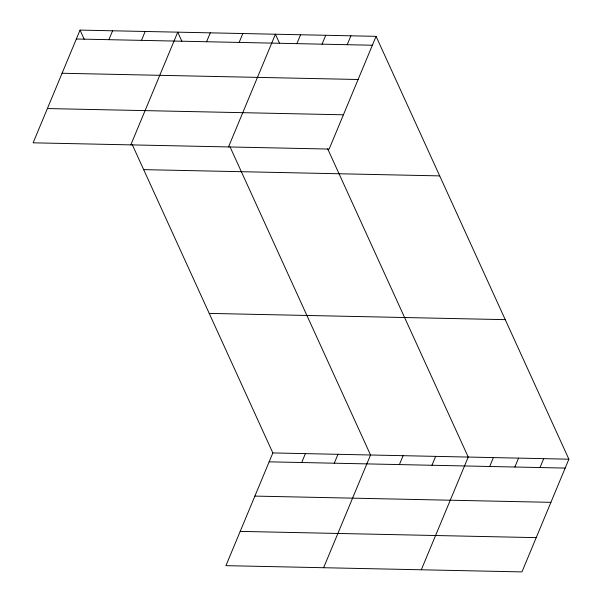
<?xml version="1.0" encoding="UTF-8"?>
<svg xmlns="http://www.w3.org/2000/svg" width="602" height="602" viewBox="0 0 602 602"><rect width="100%" height="100%" fill="white"/><g stroke="black" fill="none" stroke-linecap="round" stroke-linejoin="round"><path stroke-width="0.9" d="M80.043 30.1L33.125 142.817L329.151 149.063L376.069 36.346L80.043 30.1L84.205 39.235M108.902 39.679L112.604 30.785M141.47 40.364L145.165 31.477M130.815 144.879L177.733 32.162L181.894 41.297M206.591 41.741L210.294 32.847M239.152 42.426L242.854 33.531M228.504 146.941L275.423 34.224L279.584 43.359M296.884 43.645L300.579 34.75M322.04 44.172L325.742 35.285M347.203 44.706L350.906 35.811M132.305 144.721L272.849 452.937L225.931 565.654L521.957 571.9L568.875 459.183L376.069 36.346M301.715 462.517L305.41 453.63M334.276 463.209L337.978 454.314M323.62 567.716L370.539 454.999L229.994 146.783M399.404 464.578L403.099 455.684M431.965 465.263L435.667 456.376M421.31 569.778L468.228 457.061L327.684 148.845M489.689 466.482L493.392 457.595M514.853 467.017L518.555 458.122M540.017 467.543L543.711 458.656M76.341 38.995L372.367 45.233M62.081 73.256L358.107 79.494M47.385 108.556L343.411 114.801M143.667 169.636L439.693 175.882M209.225 313.401L505.251 319.647M272.849 452.937L568.875 459.183M269.147 461.832L565.173 468.078M254.887 496.093L550.913 502.339M240.19 531.393L536.216 537.639"/></g></svg>
